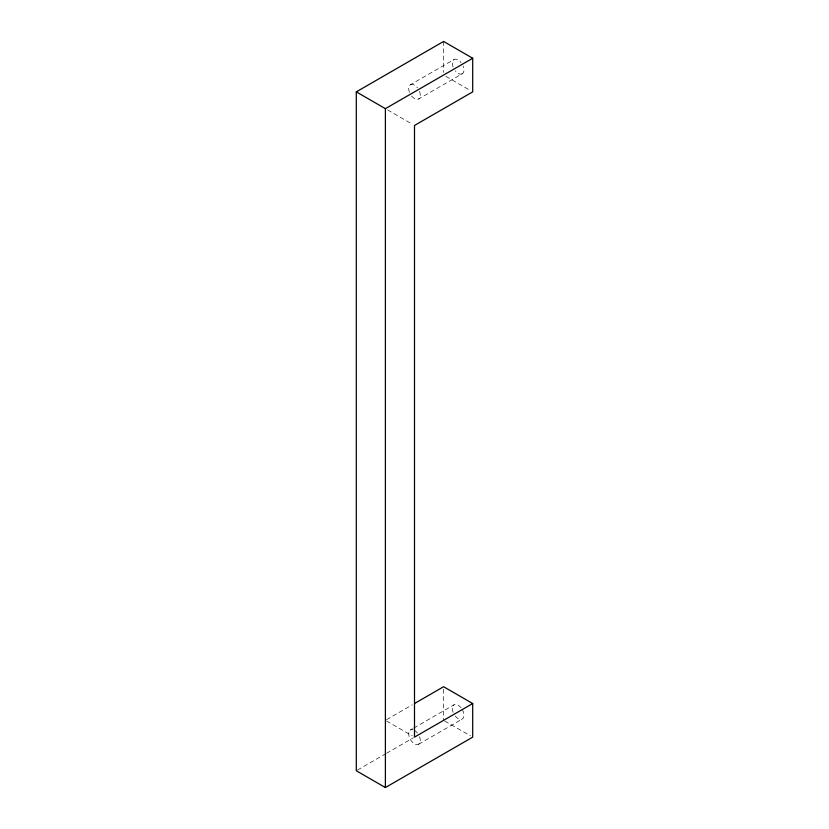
<?xml version="1.0" encoding="UTF-8"?>
<svg xmlns="http://www.w3.org/2000/svg" width="829" height="829" viewBox="0 0 829 829"><rect width="100%" height="100%" fill="white"/><g stroke="black" fill="none" stroke-linecap="round" stroke-linejoin="round"><path stroke-width="0.62" stroke-dasharray="4.14 3.11" d="M409.464 92.309A8.228 4.756 60 0 1 410.386 84.734L454.043 59.522A8.228 4.756 60 0 1 461.069 62.517M411.588 95.998A8.228 4.756 60 0 0 418.614 98.993L462.271 73.781A8.228 4.756 60 0 0 463.204 66.206M386.511 719.686L412.262 704.826M410.386 730.007L412.624 728.712M413.744 728.069L454.043 704.805A8.228 4.756 60 0 1 461.069 707.79M357.413 770.1L385.392 753.944M386.511 753.292L413.381 737.789M418.614 744.266L462.271 719.064M445.847 76.351L470.468 90.568M387.63 109.956L412.262 124.174M444.727 720.981L470.468 735.841M386.511 720.981L412.262 735.841M443.608 41.45L443.608 72.475M443.608 689.313L443.608 720.339M462.271 73.781A8.228 4.756 60 0 1 455.245 70.797M453.121 67.108A8.228 4.756 60 0 1 454.043 59.522M462.271 709.551A8.228 4.756 60 0 1 462.779 718.691A8.228 4.756 60 0 1 455.245 716.069M453.121 712.38A8.228 4.756 60 0 1 454.043 704.805M419.536 736.691A8.228 4.756 60 0 1 416.956 744.649A8.228 4.756 60 0 1 409.029 736.276A8.228 4.756 60 0 1 412.997 729.779M414.5 730.422A8.228 4.756 60 0 1 417.412 733.002M419.536 91.408A8.228 4.756 60 0 1 418.614 98.993M410.386 84.734A8.228 4.756 60 0 1 417.412 87.719"/><path stroke-width="1.24" d="M356.294 91.864L443.608 41.45L472.706 58.258L472.706 91.864L414.5 125.469L414.5 737.136L472.706 703.531L472.706 737.136L385.392 787.55L356.294 770.742L356.294 91.864L385.392 108.661L472.706 58.258M414.5 703.531L443.608 686.723L472.706 703.531M385.392 108.661L385.392 787.55"/></g></svg>
